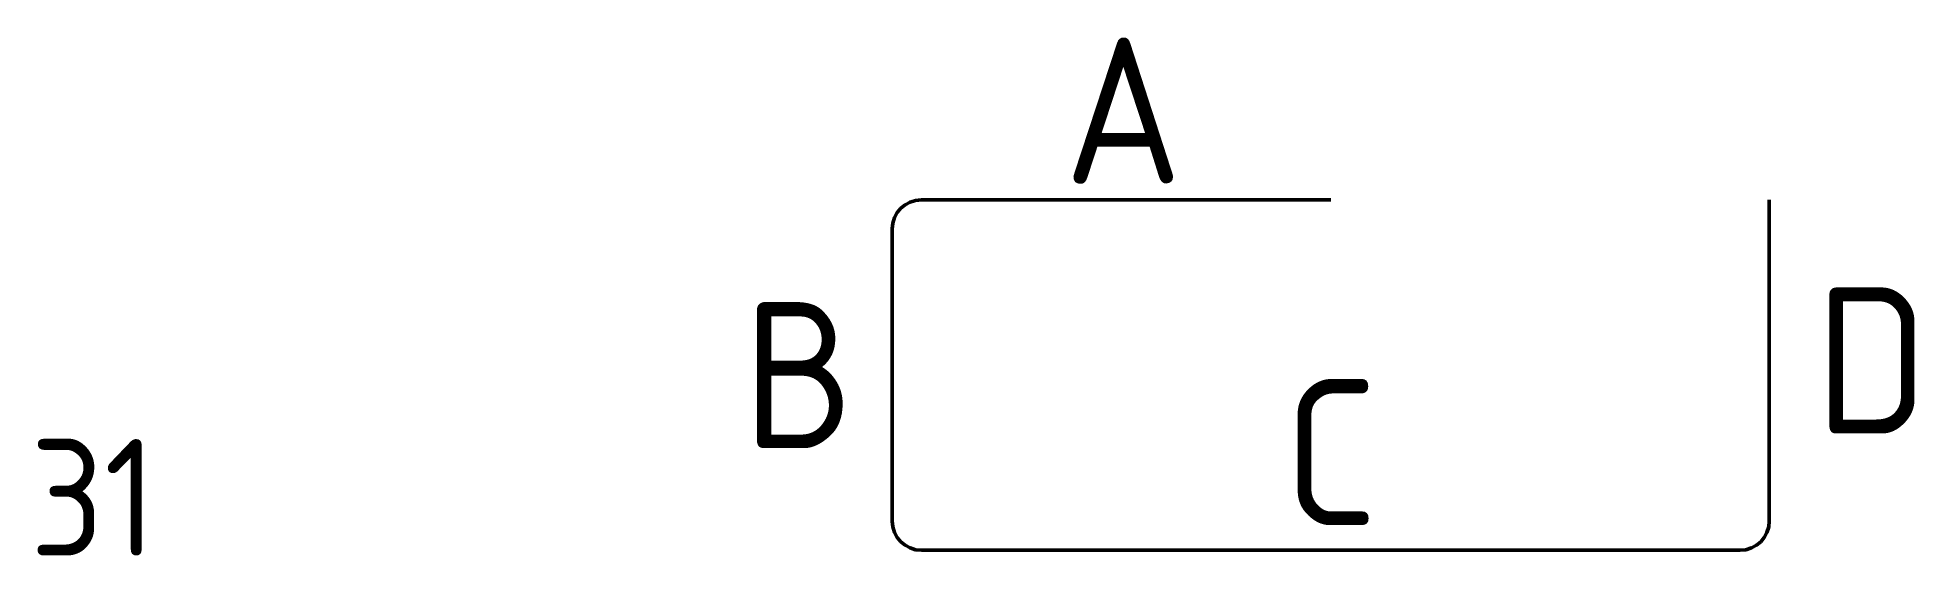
# Model space of a CAD drawing. Extents: x 234219 to 234540, y -43990 to -43902.
import ezdxf
from ezdxf.enums import TextEntityAlignment as Align

# ---------------------------------------------------------------- set-up
doc = ezdxf.new("R2010")
doc.units = 0
doc.layers.add('posedit.mtr.bar', color=7, linetype='Continuous', lineweight=50)
doc.layers.add('posedit.mtr.hidden', color=144, linetype='Continuous', plot=False)
doc.layers.add('posedit.mtr.text', color=3, linetype='Continuous')
doc.styles.add('posedit.ISOCPEUR', font='isocpeur.ttf', dxfattribs={"width": 0.9})

msp = doc.modelspace()

# ---------------------------------------------------------------- linework, layer by layer
at = {"layer": 'posedit.mtr.bar'}
for p, q in [((234369.97, -43929.34), (234439.97, -43929.34)), ((234514.97, -43929.34), (234514.97, -43984.34)), ((234364.97, -43934.34), (234364.97, -43984.34)), ((234369.97, -43989.34), (234509.97, -43989.34))]:
    msp.add_line(p, q, dxfattribs=at)
for centre, start, end in [((234369.97, -43934.34), 90, 180), ((234369.97, -43984.34), 180, 270), ((234509.97, -43984.34), 270, 0)]:
    msp.add_arc(centre, 5, start, end, dxfattribs=at)

# ---------------------------------------------------------------- texts
at = {"layer": 'posedit.mtr.hidden', "color": 144, "style": 'posedit.ISOCPEUR', "width": 0.9}
msp.add_text('31', height=20, dxfattribs=at).set_placement((234217.48, -43990.3))
at = {"layer": 'posedit.mtr.text', "style": 'posedit.ISOCPEUR', "width": 0.9}
for tag, p in [('A', (234404.47, -43914.06)), ('C', (234439.97, -43972.58))]:
    msp.add_attdef(tag, text='', height=25, dxfattribs=at).set_placement(p, align=Align.MIDDLE_CENTER)
msp.add_attdef('B', text='', height=25, dxfattribs=at).set_placement((234358.57, -43959.34), align=Align.MIDDLE_RIGHT)
msp.add_attdef('D', text='', height=25, dxfattribs=at).set_placement((234522.83, -43956.84), align=Align.MIDDLE_LEFT)

doc.saveas('drawing.dxf')
